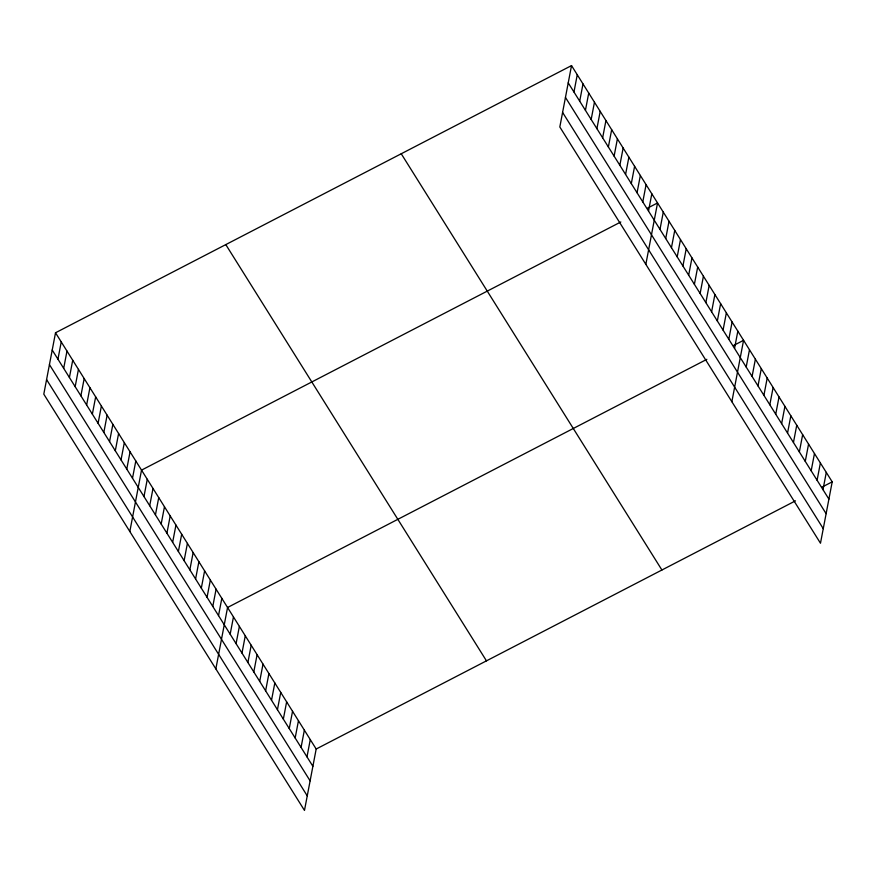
<?xml version="1.0" encoding="UTF-8"?>
<svg xmlns="http://www.w3.org/2000/svg" width="876" height="876" viewBox="0 0 876 876"><rect width="100%" height="100%" fill="white"/><g stroke="black" fill="none" stroke-linecap="round" stroke-linejoin="round"><path stroke-width="1.31" d="M55.517 332.77L43.8 394.156L304.476 810.409L316.181 749.024L55.517 332.77L571.524 65.59L832.2 481.844L820.483 543.23L559.819 126.976L571.524 65.59M57.947 359.193L61.243 341.925M63.685 368.358L66.981 351.079M69.423 377.512L72.719 360.244M75.161 386.666L78.446 369.398M80.888 395.821L84.184 378.552M86.625 404.986L89.921 387.718M92.363 414.14L95.659 396.872M98.09 423.294L101.386 406.026M103.828 432.459L107.124 415.18M109.566 441.613L112.862 424.345M115.303 450.768L118.599 433.5M121.03 459.933L124.326 442.654M126.768 469.087L130.064 451.819M132.506 478.241L135.802 460.973M129.823 531.524L141.529 470.127L620.821 221.967M143.971 496.561L147.267 479.292M149.708 505.715L153.004 488.447M155.446 514.869L158.742 497.601M161.173 524.034L164.469 506.755M166.911 533.188L170.207 515.92M172.649 542.343L175.945 525.074M178.386 551.508L181.682 534.229M184.113 560.662L187.409 543.394M189.851 569.816L193.147 552.548M195.589 578.981L198.885 561.702M201.327 588.135L204.612 570.867M207.054 597.29L210.349 580.022M212.791 606.444L216.087 589.176M218.529 615.609L221.825 598.341M215.846 668.892L227.552 607.495L706.844 359.335M230.169 634.202L233.465 616.923M236.082 643.63L239.378 626.362M241.984 653.069L245.28 635.801M247.897 662.508L251.193 645.229M253.799 671.936L257.095 654.668M259.712 681.375L263.008 664.107M265.625 690.814L268.91 673.534M271.527 700.242L274.823 682.973M277.44 709.68L280.736 692.412M283.342 719.119L286.638 701.84M289.255 728.547L292.551 711.279M295.168 737.986L298.453 720.718M301.07 747.414L304.366 730.146M306.983 756.853L310.279 739.585M573.966 92.013L577.262 74.745M579.704 101.178L583 83.899M585.442 110.332L588.727 93.064M591.169 119.486L594.465 102.218M596.906 128.652L600.202 111.372M602.644 137.806L605.94 120.538M608.371 146.96L611.667 129.692M614.109 156.114L617.405 138.846M619.847 165.279L623.143 148M625.584 174.434L628.88 157.165M631.311 183.588L634.607 166.32M637.049 192.753L640.345 175.474M642.787 201.907L646.083 184.639M648.525 211.061L651.81 193.793M645.842 264.344L657.548 202.947L647.528 208.138M659.989 229.381L663.285 212.112M665.727 238.535L669.023 221.267M671.454 247.689L674.75 230.421M677.192 256.854L680.488 239.586M682.93 266.008L686.226 248.74M688.667 275.163L691.963 257.894M694.394 284.328L697.69 267.049M700.132 293.482L703.428 276.214M705.87 302.636L709.166 285.368M711.608 311.801L714.893 294.522M717.335 320.955L720.63 303.687M723.072 330.11L726.368 312.841M728.81 339.275L732.106 321.996M734.537 348.429L737.833 331.161M731.865 401.712L743.571 340.315L733.551 345.505M746.188 367.022L749.484 349.754M752.09 376.45L755.386 359.182M758.003 385.889L761.299 368.621M763.916 395.328L767.201 378.049M769.818 404.756L773.114 387.488M775.731 414.195L779.027 396.927M781.633 423.634L784.929 406.355M787.546 433.062L790.842 415.793M793.459 442.5L796.744 425.232M799.361 451.939L802.657 434.66M805.274 461.367L808.57 444.099M811.176 470.806L814.472 453.538M817.089 480.245L820.385 462.966M823.002 489.673L826.287 472.405M316.181 749.024L795.474 500.853M822.181 487.023L832.2 481.844M568.228 82.859L828.904 499.112M565.458 97.422L826.123 513.675M562.589 112.424L823.265 528.677M401.241 153.76L661.917 570.013M225.8 244.601L486.465 660.854M52.221 350.039L312.885 766.292M49.439 364.602L310.115 780.845M46.581 379.604L307.246 795.857"/></g></svg>
